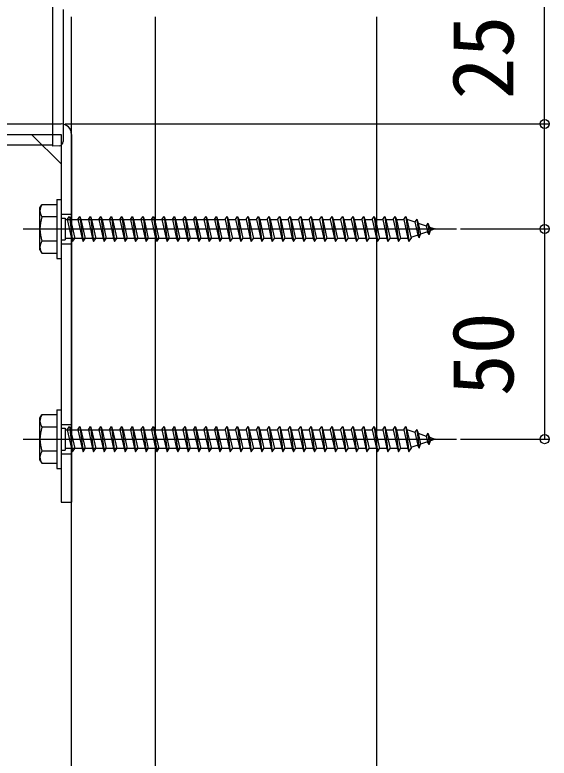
# Model space of a CAD drawing. Units: millimetres, scale not verified. Extents: x -875 to 875, y -1304 to 1296.
# Drawn here: x 136.5 to 263.6, y 810.4 to 987.2 of the extents above; entities that cross this region are included whole.
import ezdxf
from ezdxf.enums import TextEntityAlignment as Align

# ---------------------------------------------------------------- set-up
doc = ezdxf.new("R2010")
doc.units = ezdxf.units.MM
doc.header["$LTSCALE"] = 8
for name, color, linetype in [('0-4_YKK_12', 2, 'Continuous'), ('0-5_YKK_13', 4, 'Continuous'), ('0-6_YKK_D', 6, 'Continuous'), ('0-8_YSS_K', 3, 'Continuous')]:
    doc.layers.add(name, color=color, linetype=linetype)
doc.styles.add('ＭＳ ゴシック', font='')
doc.styles.get('ＭＳ ゴシック').set_extended_font_data('MS Gothic')

msp = doc.modelspace()

# ---------------------------------------------------------------- linework, layer by layer
at = {"layer": '0-4_YKK_12'}
for p, q in [((222.5, 986.802), (222.5, 301.855)), ((-117, 961.3), (145.5, 961.3)), ((-117, 956.3), (145.5, 956.3)), ((138.5, 936.3), (241.539, 936.3)), ((138.5, 886.3), (241.539, 886.3))]:
    msp.add_line(p, q, dxfattribs=at)
at = {"layer": '0-5_YKK_13'}
for p, q in [((145.5, 989.635), (145.5, 957.5)), ((148, 988.5), (148, 957.5)), ((100.5, 961.3), (147.5, 961.3)), ((100.5, 958.8), (147.5, 958.8)), ((140.5, 958.8), (147.5, 951.8)), ((147.5, 958.8), (147.5, 871.3)), ((150, 958.8), (150, 871.3)), ((145.5, 957.5), (145.5, 956)), ((148, 957.5), (148, 957.094)), ((147.061, 956.095), (145.5, 956)), ((146.5, 943.3), (146.5, 929.3)), ((146.5, 943.3), (147.5, 943.3)), ((147.5, 943.3), (147.5, 929.3)), ((142.5, 941.3), (142.933, 942.05)), ((142.5, 931.3), (142.5, 941.3)), ((146.5, 942.05), (142.931, 942.05)), ((146.5, 942.05), (146.5, 930.55)), ((146.5, 939.187), (142.947, 939.187)), ((147.5, 939.8), (150, 939.8)), ((149, 938.55), (149.5, 939.3)), ((149.5, 939.3), (150.25, 933.3)), ((149.5, 939.3), (149.75, 938.55)), ((152, 939.3), (152.75, 933.3)), ((154.5, 939.3), (155.25, 933.3)), ((156.5, 938.55), (157, 939.3)), ((157, 939.3), (157.75, 933.3)), ((157, 939.3), (157.25, 938.55)), ((159.5, 939.3), (160.25, 933.3)), ((161.5, 938.55), (162, 939.3)), ((162, 939.3), (162.75, 933.3)), ((162, 939.3), (162.25, 938.55)), ((164.5, 939.3), (165.25, 933.3)), ((167, 939.3), (167.75, 933.3)), ((169, 938.55), (169.5, 939.3)), ((169.5, 939.3), (170.25, 933.3)), ((169.5, 939.3), (169.75, 938.55)), ((172, 939.3), (172.75, 933.3)), ((174.5, 939.3), (175.25, 933.3)), ((177, 939.3), (177.75, 933.3)), ((179.5, 939.3), (180.25, 933.3)), ((182, 939.3), (182.75, 933.3)), ((184.5, 939.3), (185.25, 933.3)), ((187, 939.3), (187.75, 933.3)), ((189, 938.55), (189.5, 939.3)), ((189.5, 939.3), (190.25, 933.3)), ((189.5, 939.3), (189.75, 938.55)), ((192, 939.3), (192.75, 933.3)), ((194.5, 939.3), (195.25, 933.3)), ((197, 939.3), (197.75, 933.3)), ((199.5, 939.3), (200.25, 933.3)), ((202, 939.3), (202.75, 933.3)), ((204.5, 939.3), (205.25, 933.3)), ((207, 939.3), (207.75, 933.3)), ((209.5, 939.3), (210.25, 933.3)), ((212, 939.3), (212.75, 933.3)), ((214.5, 939.3), (215.25, 933.3)), ((217, 939.3), (217.75, 933.3)), ((219.5, 939.3), (220.25, 933.3)), ((222, 939.3), (222.75, 933.3)), ((224.5, 939.3), (225.25, 933.3)), ((227, 939.3), (227.75, 933.3)), ((229.5, 939.3), (230.25, 933.3)), ((147.5, 938.9), (148.5, 938.9)), ((148.5, 938.9), (148.5, 933.7)), ((148.5, 938.55), (186.5, 938.55)), ((149, 938.55), (150, 934.05)), ((149.75, 938.55), (150.75, 934.05)), ((149.75, 938.55), (151.5, 938.55)), ((152.25, 938.55), (153.25, 934.05)), ((154.75, 938.55), (155.75, 934.05)), ((154.75, 938.55), (156.5, 938.55)), ((156.5, 938.55), (157.5, 934.05)), ((157.25, 938.55), (158.25, 934.05)), ((157.25, 938.55), (159, 938.55)), ((159.75, 938.55), (160.75, 934.05)), ((161.5, 938.55), (162.5, 934.05)), ((162.25, 938.55), (163.25, 934.05)), ((162.25, 938.55), (164, 938.55)), ((164.75, 938.55), (165.75, 934.05)), ((167.25, 938.55), (168.25, 934.05)), ((167.25, 938.55), (169, 938.55)), ((169, 938.55), (170, 934.05)), ((169.75, 938.55), (170.75, 934.05)), ((169.75, 938.55), (171.5, 938.55)), ((172.25, 938.55), (174, 938.55)), ((172.25, 938.55), (173.25, 934.05)), ((174.75, 938.55), (176.5, 938.55)), ((174.75, 938.55), (175.75, 934.05)), ((177.25, 938.55), (179, 938.55)), ((177.25, 938.55), (178.25, 934.05)), ((179.75, 938.55), (181.5, 938.55)), ((179.75, 938.55), (180.75, 934.05)), ((182.25, 938.55), (184, 938.55)), ((182.25, 938.55), (183.25, 934.05)), ((184.75, 938.55), (185.75, 934.05)), ((187.25, 938.55), (188.25, 934.05)), ((187.25, 938.55), (189, 938.55)), ((189, 938.55), (190, 934.05)), ((189.75, 938.55), (190.75, 934.05)), ((189.75, 938.55), (191.5, 938.55)), ((192.25, 938.55), (194, 938.55)), ((192.25, 938.55), (193.25, 934.05)), ((194.75, 938.55), (196.5, 938.55)), ((194.75, 938.55), (195.75, 934.05)), ((197.25, 938.55), (199, 938.55)), ((197.25, 938.55), (198.25, 934.05)), ((199.75, 938.55), (201.5, 938.55)), ((199.75, 938.55), (200.75, 934.05)), ((202.25, 938.55), (204, 938.55)), ((202.25, 938.55), (203.25, 934.05)), ((204.75, 938.55), (206.5, 938.55)), ((204.75, 938.55), (205.75, 934.05)), ((207.25, 938.55), (209, 938.55)), ((207.25, 938.55), (208.25, 934.05)), ((209.75, 938.55), (211.5, 938.55)), ((209.75, 938.55), (210.75, 934.05)), ((212.25, 938.55), (214, 938.55)), ((212.25, 938.55), (213.25, 934.05)), ((214.75, 938.55), (216.5, 938.55)), ((214.75, 938.55), (215.75, 934.05)), ((217.25, 938.55), (219, 938.55)), ((217.25, 938.55), (218.25, 934.05)), ((219.75, 938.55), (221.5, 938.55)), ((219.75, 938.55), (220.75, 934.05)), ((222.25, 938.55), (224, 938.55)), ((222.25, 938.55), (223.25, 934.05)), ((224.75, 938.55), (226.5, 938.55)), ((224.75, 938.55), (225.75, 934.05)), ((227.25, 938.55), (229, 938.55)), ((227.25, 938.55), (228.25, 934.05)), ((229.75, 938.55), (229.966, 938.55)), ((229.75, 938.55), (230.75, 934.05)), ((229.966, 938.55), (231.627, 937.978)), ((232.086, 938.613), (231.627, 937.978)), ((231.627, 937.978), (232.32, 934.861)), ((232.086, 938.613), (232.439, 937.698)), ((232.086, 938.613), (232.64, 934.178)), ((232.439, 937.698), (234.334, 937.046)), ((232.439, 937.698), (233.017, 935.101)), ((234.698, 937.714), (234.334, 937.046)), ((234.698, 937.714), (235.146, 936.766)), ((234.698, 937.714), (235.037, 935.003)), ((234.642, 935.66), (233.017, 935.101)), ((234.334, 937.046), (234.642, 935.66)), ((235.037, 935.003), (234.642, 935.66)), ((235.037, 935.003), (235.339, 935.9)), ((235.146, 936.766), (236.5, 936.3)), ((235.146, 936.766), (235.339, 935.9)), ((236.5, 936.3), (235.339, 935.9)), ((147.5, 933.7), (148.5, 933.7)), ((187.5, 934.05), (148.5, 934.05)), ((150, 934.05), (150.25, 933.3)), ((150.25, 933.3), (150.75, 934.05)), ((152.5, 934.05), (150.75, 934.05)), ((157.5, 934.05), (155.75, 934.05)), ((157.5, 934.05), (157.75, 933.3)), ((157.75, 933.3), (158.25, 934.05)), ((160, 934.05), (158.25, 934.05)), ((162.5, 934.05), (162.75, 933.3)), ((162.75, 933.3), (163.25, 934.05)), ((165, 934.05), (163.25, 934.05)), ((170, 934.05), (168.25, 934.05)), ((170, 934.05), (170.25, 933.3)), ((170.25, 933.3), (170.75, 934.05)), ((172.5, 934.05), (170.75, 934.05)), ((175, 934.05), (173.25, 934.05)), ((177.5, 934.05), (175.75, 934.05)), ((180, 934.05), (178.25, 934.05)), ((182.5, 934.05), (180.75, 934.05)), ((185, 934.05), (183.25, 934.05)), ((190, 934.05), (188.25, 934.05)), ((190, 934.05), (190.25, 933.3)), ((190.25, 933.3), (190.75, 934.05)), ((192.5, 934.05), (190.75, 934.05)), ((195, 934.05), (193.25, 934.05)), ((197.5, 934.05), (195.75, 934.05)), ((200, 934.05), (198.25, 934.05)), ((202.5, 934.05), (200.75, 934.05)), ((205, 934.05), (203.25, 934.05)), ((207.5, 934.05), (205.75, 934.05)), ((210, 934.05), (208.25, 934.05)), ((212.5, 934.05), (210.75, 934.05)), ((215, 934.05), (213.25, 934.05)), ((217.5, 934.05), (215.75, 934.05)), ((220, 934.05), (218.25, 934.05)), ((222.5, 934.05), (220.75, 934.05)), ((225, 934.05), (223.25, 934.05)), ((227.5, 934.05), (225.75, 934.05)), ((229.966, 934.05), (228.25, 934.05)), ((229.998, 934.061), (229.966, 934.05)), ((232.32, 934.861), (230.694, 934.301)), ((232.64, 934.178), (232.32, 934.861)), ((232.64, 934.178), (233.017, 935.101)), ((146.5, 933.413), (142.947, 933.413)), ((147.5, 932.8), (150, 932.8)), ((142.5, 931.3), (142.933, 930.55)), ((142.931, 930.55), (146.5, 930.55)), ((146.5, 929.3), (147.5, 929.3)), ((146.5, 893.3), (146.5, 879.3)), ((146.5, 893.3), (147.5, 893.3)), ((147.5, 893.3), (147.5, 879.3)), ((142.5, 891.3), (142.933, 892.05)), ((142.5, 881.3), (142.5, 891.3)), ((146.5, 892.05), (142.931, 892.05)), ((146.5, 892.05), (146.5, 880.55)), ((147.5, 889.8), (150, 889.8)), ((146.5, 889.187), (142.947, 889.187)), ((147.5, 888.9), (148.5, 888.9)), ((148.5, 888.9), (148.5, 883.7)), ((148.5, 888.55), (186.5, 888.55)), ((149, 888.55), (149.5, 889.3)), ((149, 888.55), (150, 884.05)), ((149.5, 889.3), (150.25, 883.3)), ((149.5, 889.3), (149.75, 888.55)), ((149.75, 888.55), (150.75, 884.05)), ((149.75, 888.55), (151.5, 888.55)), ((152, 889.3), (152.75, 883.3)), ((152.25, 888.55), (153.25, 884.05)), ((154.5, 889.3), (155.25, 883.3)), ((154.75, 888.55), (155.75, 884.05)), ((154.75, 888.55), (156.5, 888.55)), ((156.5, 888.55), (157, 889.3)), ((156.5, 888.55), (157.5, 884.05)), ((157, 889.3), (157.75, 883.3)), ((157, 889.3), (157.25, 888.55)), ((157.25, 888.55), (158.25, 884.05)), ((157.25, 888.55), (159, 888.55)), ((159.5, 889.3), (160.25, 883.3)), ((159.75, 888.55), (160.75, 884.05)), ((161.5, 888.55), (162, 889.3)), ((161.5, 888.55), (162.5, 884.05)), ((162, 889.3), (162.75, 883.3)), ((162, 889.3), (162.25, 888.55)), ((162.25, 888.55), (163.25, 884.05)), ((162.25, 888.55), (164, 888.55)), ((164.5, 889.3), (165.25, 883.3)), ((164.75, 888.55), (165.75, 884.05)), ((167, 889.3), (167.75, 883.3)), ((167.25, 888.55), (168.25, 884.05)), ((167.25, 888.55), (169, 888.55)), ((169, 888.55), (169.5, 889.3)), ((169, 888.55), (170, 884.05)), ((169.5, 889.3), (170.25, 883.3)), ((169.5, 889.3), (169.75, 888.55)), ((169.75, 888.55), (170.75, 884.05)), ((169.75, 888.55), (171.5, 888.55)), ((172, 889.3), (172.75, 883.3)), ((172.25, 888.55), (174, 888.55)), ((172.25, 888.55), (173.25, 884.05)), ((174.5, 889.3), (175.25, 883.3)), ((174.75, 888.55), (176.5, 888.55)), ((174.75, 888.55), (175.75, 884.05)), ((177, 889.3), (177.75, 883.3)), ((177.25, 888.55), (179, 888.55)), ((177.25, 888.55), (178.25, 884.05)), ((179.5, 889.3), (180.25, 883.3)), ((179.75, 888.55), (181.5, 888.55)), ((179.75, 888.55), (180.75, 884.05)), ((182, 889.3), (182.75, 883.3)), ((182.25, 888.55), (184, 888.55)), ((182.25, 888.55), (183.25, 884.05)), ((184.5, 889.3), (185.25, 883.3)), ((184.75, 888.55), (185.75, 884.05)), ((187, 889.3), (187.75, 883.3)), ((187.25, 888.55), (188.25, 884.05)), ((187.25, 888.55), (189, 888.55)), ((189, 888.55), (189.5, 889.3)), ((189, 888.55), (190, 884.05)), ((189.5, 889.3), (190.25, 883.3)), ((189.5, 889.3), (189.75, 888.55)), ((189.75, 888.55), (190.75, 884.05)), ((189.75, 888.55), (191.5, 888.55)), ((192, 889.3), (192.75, 883.3)), ((192.25, 888.55), (194, 888.55)), ((192.25, 888.55), (193.25, 884.05)), ((194.5, 889.3), (195.25, 883.3)), ((194.75, 888.55), (196.5, 888.55)), ((194.75, 888.55), (195.75, 884.05)), ((197, 889.3), (197.75, 883.3)), ((197.25, 888.55), (199, 888.55)), ((197.25, 888.55), (198.25, 884.05)), ((199.5, 889.3), (200.25, 883.3)), ((199.75, 888.55), (201.5, 888.55)), ((199.75, 888.55), (200.75, 884.05)), ((202, 889.3), (202.75, 883.3)), ((202.25, 888.55), (204, 888.55)), ((202.25, 888.55), (203.25, 884.05)), ((204.5, 889.3), (205.25, 883.3)), ((204.75, 888.55), (206.5, 888.55)), ((204.75, 888.55), (205.75, 884.05)), ((207, 889.3), (207.75, 883.3)), ((207.25, 888.55), (209, 888.55)), ((207.25, 888.55), (208.25, 884.05)), ((209.5, 889.3), (210.25, 883.3)), ((209.75, 888.55), (211.5, 888.55)), ((209.75, 888.55), (210.75, 884.05)), ((212, 889.3), (212.75, 883.3)), ((212.25, 888.55), (214, 888.55)), ((212.25, 888.55), (213.25, 884.05)), ((214.5, 889.3), (215.25, 883.3)), ((214.75, 888.55), (216.5, 888.55)), ((214.75, 888.55), (215.75, 884.05)), ((217, 889.3), (217.75, 883.3)), ((217.25, 888.55), (219, 888.55)), ((217.25, 888.55), (218.25, 884.05)), ((219.5, 889.3), (220.25, 883.3)), ((219.75, 888.55), (221.5, 888.55)), ((219.75, 888.55), (220.75, 884.05)), ((222, 889.3), (222.75, 883.3)), ((222.25, 888.55), (224, 888.55)), ((222.25, 888.55), (223.25, 884.05)), ((224.5, 889.3), (225.25, 883.3)), ((224.75, 888.55), (226.5, 888.55)), ((224.75, 888.55), (225.75, 884.05)), ((227, 889.3), (227.75, 883.3)), ((227.25, 888.55), (229, 888.55)), ((227.25, 888.55), (228.25, 884.05)), ((229.5, 889.3), (230.25, 883.3)), ((229.75, 888.55), (229.966, 888.55)), ((229.75, 888.55), (230.75, 884.05)), ((229.966, 888.55), (231.627, 887.978)), ((232.086, 888.613), (231.627, 887.978)), ((231.627, 887.978), (232.32, 884.861)), ((232.086, 888.613), (232.439, 887.698)), ((232.086, 888.613), (232.64, 884.178)), ((232.439, 887.698), (234.334, 887.046)), ((232.439, 887.698), (233.017, 885.101)), ((234.698, 887.714), (234.334, 887.046)), ((234.698, 887.714), (235.146, 886.766)), ((234.698, 887.714), (235.037, 885.003)), ((234.334, 887.046), (234.642, 885.66)), ((235.037, 885.003), (235.339, 885.9)), ((235.146, 886.766), (236.5, 886.3)), ((235.146, 886.766), (235.339, 885.9)), ((236.5, 886.3), (235.339, 885.9)), ((232.32, 884.861), (230.694, 884.301)), ((232.64, 884.178), (232.32, 884.861)), ((232.64, 884.178), (233.017, 885.101)), ((234.642, 885.66), (233.017, 885.101)), ((235.037, 885.003), (234.642, 885.66)), ((146.5, 883.413), (142.947, 883.413)), ((147.5, 883.7), (148.5, 883.7)), ((147.5, 882.8), (150, 882.8)), ((187.5, 884.05), (148.5, 884.05)), ((150, 884.05), (150.25, 883.3)), ((150.25, 883.3), (150.75, 884.05)), ((152.5, 884.05), (150.75, 884.05)), ((157.5, 884.05), (155.75, 884.05)), ((157.5, 884.05), (157.75, 883.3)), ((157.75, 883.3), (158.25, 884.05)), ((160, 884.05), (158.25, 884.05)), ((162.5, 884.05), (162.75, 883.3)), ((162.75, 883.3), (163.25, 884.05)), ((165, 884.05), (163.25, 884.05)), ((170, 884.05), (168.25, 884.05)), ((170, 884.05), (170.25, 883.3)), ((170.25, 883.3), (170.75, 884.05)), ((172.5, 884.05), (170.75, 884.05)), ((175, 884.05), (173.25, 884.05)), ((177.5, 884.05), (175.75, 884.05)), ((180, 884.05), (178.25, 884.05)), ((182.5, 884.05), (180.75, 884.05)), ((185, 884.05), (183.25, 884.05)), ((190, 884.05), (188.25, 884.05)), ((190, 884.05), (190.25, 883.3)), ((190.25, 883.3), (190.75, 884.05)), ((192.5, 884.05), (190.75, 884.05)), ((195, 884.05), (193.25, 884.05)), ((197.5, 884.05), (195.75, 884.05)), ((200, 884.05), (198.25, 884.05)), ((202.5, 884.05), (200.75, 884.05)), ((205, 884.05), (203.25, 884.05)), ((207.5, 884.05), (205.75, 884.05)), ((210, 884.05), (208.25, 884.05)), ((212.5, 884.05), (210.75, 884.05)), ((215, 884.05), (213.25, 884.05)), ((217.5, 884.05), (215.75, 884.05)), ((220, 884.05), (218.25, 884.05)), ((222.5, 884.05), (220.75, 884.05)), ((225, 884.05), (223.25, 884.05)), ((227.5, 884.05), (225.75, 884.05)), ((229.966, 884.05), (228.25, 884.05)), ((229.998, 884.061), (229.966, 884.05)), ((142.5, 881.3), (142.933, 880.55)), ((142.931, 880.55), (146.5, 880.55)), ((146.5, 879.3), (147.5, 879.3)), ((147.5, 871.3), (150, 871.3))]:
    msp.add_line(p, q, dxfattribs=at)
for points in [[(151.5, 938.55), (152, 939.3), (152.25, 938.55)], [(154, 938.55), (154.5, 939.3), (154.75, 938.55)], [(159, 938.55), (159.5, 939.3), (159.75, 938.55)], [(164, 938.55), (164.5, 939.3), (164.75, 938.55)], [(166.5, 938.55), (167, 939.3), (167.25, 938.55)], [(171.5, 938.55), (172, 939.3), (172.25, 938.55)], [(174, 938.55), (174.5, 939.3), (174.75, 938.55)], [(176.5, 938.55), (177, 939.3), (177.25, 938.55)], [(179, 938.55), (179.5, 939.3), (179.75, 938.55)], [(181.5, 938.55), (182, 939.3), (182.25, 938.55)], [(184, 938.55), (184.5, 939.3), (184.75, 938.55)], [(186.5, 938.55), (187, 939.3), (187.25, 938.55)], [(191.5, 938.55), (192, 939.3), (192.25, 938.55)], [(194, 938.55), (194.5, 939.3), (194.75, 938.55)], [(196.5, 938.55), (197, 939.3), (197.25, 938.55)], [(199, 938.55), (199.5, 939.3), (199.75, 938.55)], [(201.5, 938.55), (202, 939.3), (202.25, 938.55)], [(204, 938.55), (204.5, 939.3), (204.75, 938.55)], [(206.5, 938.55), (207, 939.3), (207.25, 938.55)], [(209, 938.55), (209.5, 939.3), (209.75, 938.55)], [(211.5, 938.55), (212, 939.3), (212.25, 938.55)], [(214, 938.55), (214.5, 939.3), (214.75, 938.55)], [(216.5, 938.55), (217, 939.3), (217.25, 938.55)], [(219, 938.55), (219.5, 939.3), (219.75, 938.55)], [(221.5, 938.55), (222, 939.3), (222.25, 938.55)], [(224, 938.55), (224.5, 939.3), (224.75, 938.55)], [(226.5, 938.55), (227, 939.3), (227.25, 938.55)], [(229, 938.55), (229.5, 939.3), (229.75, 938.55)], [(151.5, 938.55), (152.5, 934.05), (152.75, 933.3), (153.25, 934.05)], [(154, 938.55), (155, 934.05), (155.25, 933.3), (155.75, 934.05)], [(159, 938.55), (160, 934.05), (160.25, 933.3), (160.75, 934.05)], [(164, 938.55), (165, 934.05), (165.25, 933.3), (165.75, 934.05)], [(166.5, 938.55), (167.5, 934.05), (167.75, 933.3), (168.25, 934.05)], [(171.5, 938.55), (172.5, 934.05), (172.75, 933.3), (173.25, 934.05)], [(174, 938.55), (175, 934.05), (175.25, 933.3), (175.75, 934.05)], [(176.5, 938.55), (177.5, 934.05), (177.75, 933.3), (178.25, 934.05)], [(179, 938.55), (180, 934.05), (180.25, 933.3), (180.75, 934.05)], [(181.5, 938.55), (182.5, 934.05), (182.75, 933.3), (183.25, 934.05)], [(184, 938.55), (185, 934.05), (185.25, 933.3), (185.75, 934.05)], [(186.5, 938.55), (187.5, 934.05), (187.75, 933.3), (188.25, 934.05)], [(191.5, 938.55), (192.5, 934.05), (192.75, 933.3), (193.25, 934.05)], [(194, 938.55), (195, 934.05), (195.25, 933.3), (195.75, 934.05)], [(196.5, 938.55), (197.5, 934.05), (197.75, 933.3), (198.25, 934.05)], [(199, 938.55), (200, 934.05), (200.25, 933.3), (200.75, 934.05)], [(201.5, 938.55), (202.5, 934.05), (202.75, 933.3), (203.25, 934.05)], [(204, 938.55), (205, 934.05), (205.25, 933.3), (205.75, 934.05)], [(206.5, 938.55), (207.5, 934.05), (207.75, 933.3), (208.25, 934.05)], [(209, 938.55), (210, 934.05), (210.25, 933.3), (210.75, 934.05)], [(211.5, 938.55), (212.5, 934.05), (212.75, 933.3), (213.25, 934.05)], [(214, 938.55), (215, 934.05), (215.25, 933.3), (215.75, 934.05)], [(216.5, 938.55), (217.5, 934.05), (217.75, 933.3), (218.25, 934.05)], [(219, 938.55), (220, 934.05), (220.25, 933.3), (220.75, 934.05)], [(221.5, 938.55), (222.5, 934.05), (222.75, 933.3), (223.25, 934.05)], [(224, 938.55), (225, 934.05), (225.25, 933.3), (225.75, 934.05)], [(226.5, 938.55), (227.5, 934.05), (227.75, 933.3), (228.25, 934.05)], [(229, 938.55), (230, 934.05), (230.25, 933.3), (230.75, 934.05)], [(151.5, 888.55), (152, 889.3), (152.25, 888.55)], [(151.5, 888.55), (152.5, 884.05), (152.75, 883.3), (153.25, 884.05)], [(154, 888.55), (154.5, 889.3), (154.75, 888.55)], [(154, 888.55), (155, 884.05), (155.25, 883.3), (155.75, 884.05)], [(159, 888.55), (159.5, 889.3), (159.75, 888.55)], [(159, 888.55), (160, 884.05), (160.25, 883.3), (160.75, 884.05)], [(164, 888.55), (164.5, 889.3), (164.75, 888.55)], [(164, 888.55), (165, 884.05), (165.25, 883.3), (165.75, 884.05)], [(166.5, 888.55), (167, 889.3), (167.25, 888.55)], [(166.5, 888.55), (167.5, 884.05), (167.75, 883.3), (168.25, 884.05)], [(171.5, 888.55), (172, 889.3), (172.25, 888.55)], [(171.5, 888.55), (172.5, 884.05), (172.75, 883.3), (173.25, 884.05)], [(174, 888.55), (174.5, 889.3), (174.75, 888.55)], [(174, 888.55), (175, 884.05), (175.25, 883.3), (175.75, 884.05)], [(176.5, 888.55), (177, 889.3), (177.25, 888.55)], [(176.5, 888.55), (177.5, 884.05), (177.75, 883.3), (178.25, 884.05)], [(179, 888.55), (179.5, 889.3), (179.75, 888.55)], [(179, 888.55), (180, 884.05), (180.25, 883.3), (180.75, 884.05)], [(181.5, 888.55), (182, 889.3), (182.25, 888.55)], [(181.5, 888.55), (182.5, 884.05), (182.75, 883.3), (183.25, 884.05)], [(184, 888.55), (184.5, 889.3), (184.75, 888.55)], [(184, 888.55), (185, 884.05), (185.25, 883.3), (185.75, 884.05)], [(186.5, 888.55), (187, 889.3), (187.25, 888.55)], [(186.5, 888.55), (187.5, 884.05), (187.75, 883.3), (188.25, 884.05)], [(191.5, 888.55), (192, 889.3), (192.25, 888.55)], [(191.5, 888.55), (192.5, 884.05), (192.75, 883.3), (193.25, 884.05)], [(194, 888.55), (194.5, 889.3), (194.75, 888.55)], [(194, 888.55), (195, 884.05), (195.25, 883.3), (195.75, 884.05)], [(196.5, 888.55), (197, 889.3), (197.25, 888.55)], [(196.5, 888.55), (197.5, 884.05), (197.75, 883.3), (198.25, 884.05)], [(199, 888.55), (199.5, 889.3), (199.75, 888.55)], [(199, 888.55), (200, 884.05), (200.25, 883.3), (200.75, 884.05)], [(201.5, 888.55), (202, 889.3), (202.25, 888.55)], [(201.5, 888.55), (202.5, 884.05), (202.75, 883.3), (203.25, 884.05)], [(204, 888.55), (204.5, 889.3), (204.75, 888.55)], [(204, 888.55), (205, 884.05), (205.25, 883.3), (205.75, 884.05)], [(206.5, 888.55), (207, 889.3), (207.25, 888.55)], [(206.5, 888.55), (207.5, 884.05), (207.75, 883.3), (208.25, 884.05)], [(209, 888.55), (209.5, 889.3), (209.75, 888.55)], [(209, 888.55), (210, 884.05), (210.25, 883.3), (210.75, 884.05)], [(211.5, 888.55), (212, 889.3), (212.25, 888.55)], [(211.5, 888.55), (212.5, 884.05), (212.75, 883.3), (213.25, 884.05)], [(214, 888.55), (214.5, 889.3), (214.75, 888.55)], [(214, 888.55), (215, 884.05), (215.25, 883.3), (215.75, 884.05)], [(216.5, 888.55), (217, 889.3), (217.25, 888.55)], [(216.5, 888.55), (217.5, 884.05), (217.75, 883.3), (218.25, 884.05)], [(219, 888.55), (219.5, 889.3), (219.75, 888.55)], [(219, 888.55), (220, 884.05), (220.25, 883.3), (220.75, 884.05)], [(221.5, 888.55), (222, 889.3), (222.25, 888.55)], [(221.5, 888.55), (222.5, 884.05), (222.75, 883.3), (223.25, 884.05)], [(224, 888.55), (224.5, 889.3), (224.75, 888.55)], [(224, 888.55), (225, 884.05), (225.25, 883.3), (225.75, 884.05)], [(226.5, 888.55), (227, 889.3), (227.25, 888.55)], [(226.5, 888.55), (227.5, 884.05), (227.75, 883.3), (228.25, 884.05)], [(229, 888.55), (229.5, 889.3), (229.75, 888.55)], [(229, 888.55), (230, 884.05), (230.25, 883.3), (230.75, 884.05)]]:
    msp.add_lwpolyline(points, dxfattribs=at)
for centre, radius, start, end in [((147.5, 958.8), 2.5, 0, 90), ((147, 957.094), 1, 273.5, 0), ((145.056, 940.63), 2.556, 146.25178, 214.38425), ((152.053, 936.3), 9.553, 162.41205, 197.58795), ((145.056, 931.97), 2.556, 145.61575, 213.74822), ((145.056, 890.63), 2.556, 146.25178, 214.38425), ((152.053, 886.3), 9.553, 162.41205, 197.58795), ((145.056, 881.97), 2.556, 145.61575, 213.74822)]:
    msp.add_arc(centre, radius, start, end, dxfattribs=at)
at = {"layer": '0-6_YKK_D'}
for p, q in [((148.5, 961.3), (263.5, 961.3)), ((242.5, 936.3), (263.5, 936.3)), ((242.539, 936.3), (263.5, 936.3)), ((262.5, 936.3), (262.5, 886.3)), ((242.539, 886.3), (263.5, 886.3))]:
    msp.add_line(p, q, dxfattribs=at)
msp.add_lwpolyline([(262.5, 936.3), (262.5, 961.3), (262.5, 997.736)], dxfattribs=at)
for centre in [(262.5, 961.3), (262.5, 936.3), (262.5, 936.3), (262.5, 886.3)]:
    msp.add_circle(centre, 1.075, dxfattribs=at)
at = {"layer": '0-8_YSS_K'}
for p, q in [((150, 301.855), (150, 986.802)), ((170, 301.855), (170, 986.802))]:
    msp.add_line(p, q, dxfattribs=at)

# ---------------------------------------------------------------- texts
at = {"layer": '0-6_YKK_D', "style": 'ＭＳ ゴシック'}
for s, p in [('25', (259.5, 967.123)), ('50', (259.5, 896.527))]:
    msp.add_text(s, height=14.66, rotation=90, dxfattribs=at).set_placement(p, align=Align.BOTTOM_LEFT)

doc.saveas('drawing.dxf')
